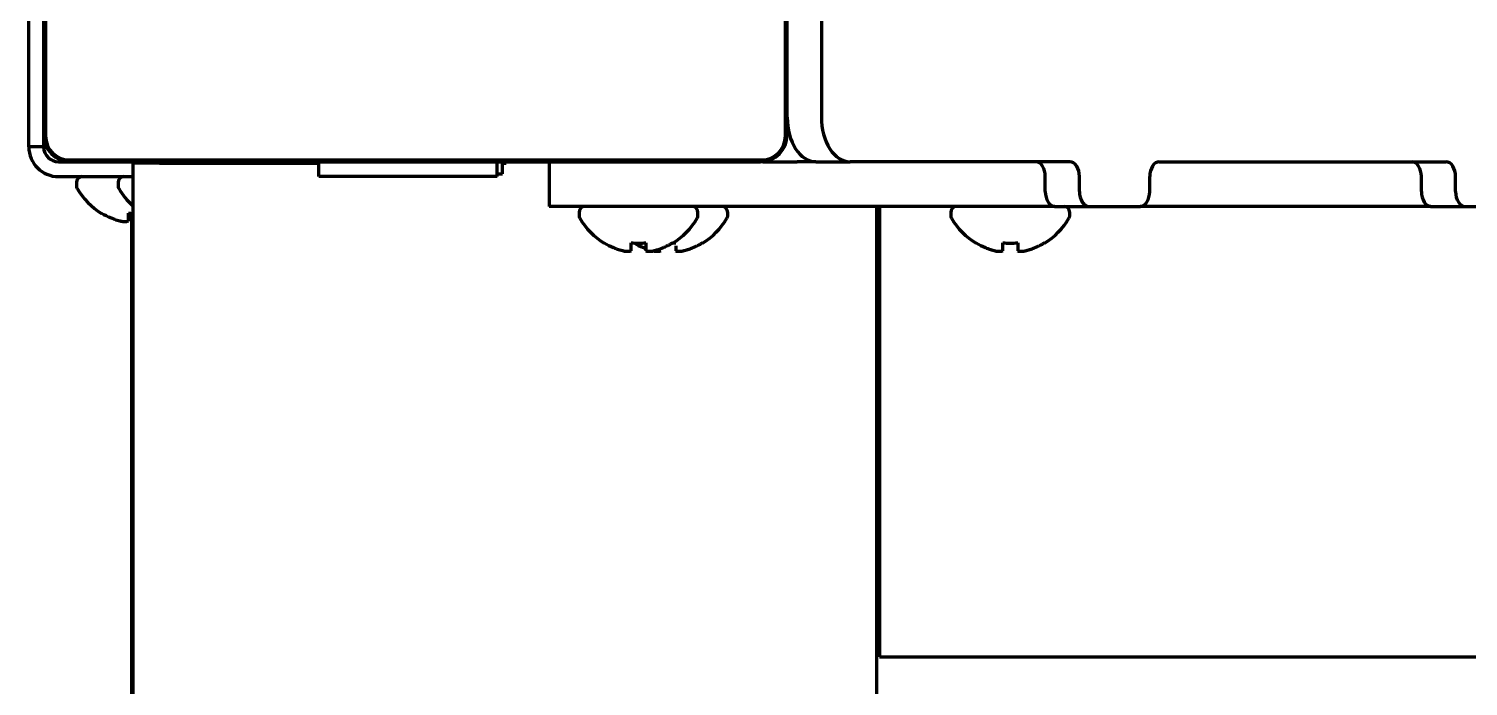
# Model space of a CAD drawing. Header units: inches. Extents: x -2405 to 7588, y 441 to 5654.
# Drawn here: x 2143.8 to 2240.6, y 2349.9 to 2394.1 of the extents above; entities that cross this region are included whole.
import ezdxf

# ---------------------------------------------------------------- set-up
doc = ezdxf.new("R2010")
doc.units = ezdxf.units.IN

msp = doc.modelspace()

# ---------------------------------------------------------------- linework, layer by layer
at = {"linetype": 'Continuous', "lineweight": 70}
for p, q in [((2143.775, 2388.424), (2143.775, 2434.782)), ((2144.775, 2433.328), (2144.775, 2386.928)), ((2144.9, 2433.403), (2144.9, 2386.853)), ((2194.65, 2386.853), (2194.65, 2433.403)), ((2194.775, 2386.928), (2194.775, 2433.328)), ((2197.073, 2412.128), (2197.073, 2388.128)), ((2143.775, 2387.697), (2143.775, 2388.424)), ((2143.775, 2387.128), (2143.775, 2387.697)), ((2143.775, 2386.128), (2143.775, 2387.128)), ((2144.775, 2386.128), (2143.775, 2386.128)), ((2144.775, 2386.928), (2144.775, 2386.128)), ((2145.775, 2385.128), (2157.775, 2385.128)), ((2146.5, 2385.253), (2193.05, 2385.253)), ((2146.575, 2385.128), (2192.975, 2385.128)), ((2149.221, 2385.128), (2149.222, 2385.128)), ((2152.575, 2385.028), (2150.775, 2385.028)), ((2150.775, 2385.028), (2150.775, 2304.578)), ((2152.021, 2385.128), (2152.022, 2385.128)), ((2152.575, 2385.028), (2163.275, 2385.028)), ((2155.529, 2385.128), (2155.529, 2385.128)), ((2159.775, 2385.128), (2157.775, 2385.128)), ((2159.775, 2385.128), (2159.775, 2385.028)), ((2163.275, 2384.128), (2163.275, 2385.128)), ((2175.275, 2384.128), (2175.275, 2385.128)), ((2175.625, 2384.328), (2175.625, 2385.128)), ((2175.625, 2385.028), (2175.875, 2385.028)), ((2175.875, 2385.028), (2175.875, 2385.128)), ((2178.775, 2385.128), (2178.775, 2382.128)), ((2193.136, 2385.128), (2192.975, 2385.128)), ((2193.136, 2385.128), (2195.434, 2385.128)), ((2196.704, 2385.128), (2195.434, 2385.128)), ((2196.703, 2385.128), (2199.002, 2385.128)), ((2213.786, 2385.128), (2199.002, 2385.128)), ((2219.795, 2385.128), (2239.078, 2385.128)), ((2145.775, 2384.128), (2150.775, 2384.128)), ((2175.275, 2384.128), (2163.275, 2384.128)), ((2175.275, 2384.328), (2175.625, 2384.328)), ((2212.13, 2383.128), (2212.13, 2384.128)), ((2214.428, 2383.128), (2214.428, 2384.128)), ((2219.152, 2383.128), (2219.152, 2384.128)), ((2237.423, 2383.128), (2237.423, 2384.128)), ((2239.721, 2383.128), (2239.721, 2384.128)), ((2146.975, 2383.728), (2146.975, 2383.528)), ((2149.775, 2383.728), (2149.775, 2383.528)), ((2181.775, 2382.128), (2178.775, 2382.128)), ((2193.136, 2382.128), (2181.775, 2382.128)), ((2195.434, 2382.128), (2193.136, 2382.128)), ((2212.774, 2382.128), (2195.434, 2382.128)), ((2200.775, 2382.132), (2200.775, 2304.578)), ((2200.975, 2382.128), (2200.975, 2351.828)), ((2212.773, 2382.128), (2215.071, 2382.128)), ((2215.071, 2382.128), (2218.509, 2382.128)), ((2238.065, 2382.128), (2218.51, 2382.128)), ((2238.066, 2382.128), (2240.364, 2382.128)), ((2240.364, 2382.128), (2243.802, 2382.128)), ((2148.675, 2381.65), (2148.675, 2381.683)), ((2150.675, 2381.682), (2150.675, 2304.628)), ((2180.775, 2381.728), (2180.775, 2381.528)), ((2188.775, 2381.528), (2188.775, 2381.728)), ((2190.775, 2381.528), (2190.775, 2381.728)), ((2205.775, 2381.728), (2205.775, 2381.528)), ((2213.775, 2381.528), (2213.775, 2381.728)), ((2182.475, 2379.65), (2182.475, 2379.683)), ((2187.075, 2379.683), (2187.075, 2379.65)), ((2187.077, 2379.662), (2187.275, 2379.683)), ((2189.075, 2379.683), (2189.075, 2379.65)), ((2207.475, 2379.65), (2207.475, 2379.683)), ((2212.075, 2379.683), (2212.075, 2379.65)), ((2200.975, 2351.828), (2202.575, 2351.828)), ((2202.575, 2351.828), (2299.075, 2351.828))]:
    msp.add_line(p, q, dxfattribs=at)
for centre, radius, start, end in [((2145.775, 2386.128), 2, 180, 270), ((2146.575, 2386.928), 1.8, 180, 270), ((2145.775, 2386.128), 1, 180, 270), ((2146.5, 2386.853), 1.6, 180, 270), ((2192.975, 2386.928), 1.8, 270, 0), ((2193.05, 2386.853), 1.6, 270, 0), ((2147.375, 2383.728), 0.4, 90, 180), ((2150.175, 2383.728), 0.4, 90, 180), ((2147.375, 2383.528), 0.4, 180, 210.30118), ((2151.174, 2385.748), 4.8, 210.30118, 238.62729), ((2150.175, 2383.528), 0.4, 180, 210.30118), ((2153.974, 2385.748), 4.8, 210.30118, 228.20682), ((2181.175, 2381.728), 0.4, 90, 180), ((2188.375, 2381.728), 0.4, 0, 90), ((2190.375, 2381.728), 0.4, 0, 90), ((2206.175, 2381.728), 0.4, 90, 180), ((2213.375, 2381.728), 0.4, 0, 90), ((2181.175, 2381.528), 0.4, 180, 210.30118), ((2184.974, 2383.748), 4.8, 210.30118, 238.62729), ((2184.576, 2383.748), 4.8, 301.37271, 329.69882), ((2188.375, 2381.528), 0.4, 329.69882, 0), ((2186.576, 2383.748), 4.8, 301.37271, 329.69882), ((2190.375, 2381.528), 0.4, 329.69882, 0), ((2206.175, 2381.528), 0.4, 180, 210.30118), ((2209.974, 2383.748), 4.8, 210.30118, 238.62729), ((2209.576, 2383.748), 4.8, 301.37271, 329.69882), ((2213.375, 2381.528), 0.4, 329.69882, 0)]:
    msp.add_arc(centre, radius, start, end, dxfattribs=at)
for centre, major_axis, start_param, end_param in [((2196.703, 2388.128), (0, -3), 4.712389, 6.283185), ((2199.002, 2388.128), (0, 3), 1.570796, 3.141593), ((2211.488, 2384.128), (0, 1), 4.712389, 6.283185), ((2213.786, 2384.128), (0, -1), 1.570796, 3.141593), ((2219.795, 2384.128), (0, -1), 3.141593, 4.712389), ((2236.78, 2384.128), (0, 1), 4.712389, 6.283185), ((2239.078, 2384.128), (0, -1), 1.570796, 3.141593), ((2212.773, 2383.128), (0, -1), 4.712389, 6.283185), ((2215.071, 2383.128), (0, 1), 1.570796, 3.141593), ((2218.509, 2383.128), (0, 1), 3.141593, 4.712389), ((2238.066, 2383.128), (0, -1), 4.712389, 6.283185), ((2240.364, 2383.128), (0, 1), 1.570796, 3.141593)]:
    msp.add_ellipse(centre, major_axis=major_axis, ratio=0.642788, start_param=start_param, end_param=end_param, dxfattribs=at)
for points, knots in [([(2148.675, 2381.683), (2148.878, 2381.558), (2149.088, 2381.451), (2149.413, 2381.313), (2149.523, 2381.271), (2149.746, 2381.195), (2149.86, 2381.162), (2149.975, 2381.132)], [0, 0, 0, 0, 0.5, 0.5, 0.75, 0.75, 1, 1, 1, 1]), ([(2182.475, 2379.683), (2182.678, 2379.558), (2182.888, 2379.451), (2183.213, 2379.313), (2183.323, 2379.271), (2183.546, 2379.195), (2183.66, 2379.162), (2183.775, 2379.132)], [0, 0, 0, 0, 0.5, 0.5, 0.75, 0.75, 1, 1, 1, 1]), ([(2184.475, 2379.683), (2184.678, 2379.558), (2184.888, 2379.451), (2185.155, 2379.337), (2185.206, 2379.317), (2185.257, 2379.297)], [0, 0, 0, 0, 0.810886, 0.810886, 1, 1, 1, 1]), ([(2185.275, 2379.683), (2185.275, 2379.558), (2185.275, 2379.451), (2185.275, 2379.313), (2185.275, 2379.271), (2185.275, 2379.195), (2185.275, 2379.162), (2185.275, 2379.132)], [0, 0, 0, 0, 0.5, 0.5, 0.75, 0.75, 1, 1, 1, 1]), ([(2187.275, 2379.482), (2187.275, 2379.438), (2187.275, 2379.397), (2187.275, 2379.313), (2187.275, 2379.271), (2187.275, 2379.195), (2187.275, 2379.162), (2187.275, 2379.132)], [0, 0, 0, 0, 0.293661, 0.293661, 0.64683, 0.64683, 1, 1, 1, 1]), ([(2207.475, 2379.683), (2207.678, 2379.558), (2207.888, 2379.451), (2208.213, 2379.313), (2208.323, 2379.271), (2208.546, 2379.195), (2208.66, 2379.162), (2208.775, 2379.132)], [0, 0, 0, 0, 0.5, 0.5, 0.75, 0.75, 1, 1, 1, 1]), ([(2210.275, 2379.683), (2210.275, 2379.558), (2210.275, 2379.451), (2210.275, 2379.313), (2210.275, 2379.271), (2210.275, 2379.195), (2210.275, 2379.162), (2210.275, 2379.132)], [0, 0, 0, 0, 0.5, 0.5, 0.75, 0.75, 1, 1, 1, 1])]:
    msp.add_open_spline(points, degree=3, knots=knots, dxfattribs=at)
for points in [[(2150.475, 2381.132), (2150.475, 2381.146), (2150.475, 2381.176), (2150.475, 2381.226), (2150.475, 2381.283), (2150.475, 2381.344), (2150.475, 2381.41), (2150.475, 2381.485), (2150.475, 2381.572), (2150.475, 2381.644), (2150.475, 2381.683)], [(2150.475, 2381.683), (2150.575, 2381.67), (2150.674, 2381.66), (2150.774, 2381.655)], [(2149.975, 2381.132), (2149.999, 2381.129), (2150.046, 2381.124), (2150.118, 2381.119), (2150.189, 2381.116), (2150.261, 2381.116), (2150.332, 2381.119), (2150.404, 2381.124), (2150.451, 2381.129), (2150.475, 2381.132)], [(2184.275, 2379.132), (2184.275, 2379.146), (2184.275, 2379.176), (2184.275, 2379.226), (2184.275, 2379.283), (2184.275, 2379.344), (2184.275, 2379.41), (2184.275, 2379.485), (2184.275, 2379.572), (2184.275, 2379.644), (2184.275, 2379.683)], [(2184.275, 2379.683), (2184.442, 2379.661), (2184.775, 2379.639), (2185.108, 2379.661), (2185.275, 2379.683)], [(2185.775, 2379.132), (2185.829, 2379.146), (2185.937, 2379.176), (2186.099, 2379.226), (2186.258, 2379.283), (2186.413, 2379.344), (2186.565, 2379.41), (2186.722, 2379.485), (2186.888, 2379.572), (2187.011, 2379.644), (2187.075, 2379.683)], [(2187.775, 2379.132), (2187.829, 2379.146), (2187.937, 2379.176), (2188.099, 2379.226), (2188.258, 2379.283), (2188.413, 2379.344), (2188.565, 2379.41), (2188.722, 2379.485), (2188.888, 2379.572), (2189.011, 2379.644), (2189.075, 2379.683)], [(2209.275, 2379.132), (2209.275, 2379.146), (2209.275, 2379.176), (2209.275, 2379.226), (2209.275, 2379.283), (2209.275, 2379.344), (2209.275, 2379.41), (2209.275, 2379.485), (2209.275, 2379.572), (2209.275, 2379.644), (2209.275, 2379.683)], [(2209.275, 2379.683), (2209.442, 2379.661), (2209.775, 2379.639), (2210.108, 2379.661), (2210.275, 2379.683)], [(2210.775, 2379.132), (2210.829, 2379.146), (2210.937, 2379.176), (2211.099, 2379.226), (2211.258, 2379.283), (2211.413, 2379.344), (2211.565, 2379.41), (2211.722, 2379.485), (2211.888, 2379.572), (2212.011, 2379.644), (2212.075, 2379.683)], [(2183.775, 2379.132), (2183.799, 2379.129), (2183.846, 2379.124), (2183.918, 2379.119), (2183.989, 2379.116), (2184.061, 2379.116), (2184.132, 2379.119), (2184.204, 2379.124), (2184.251, 2379.129), (2184.275, 2379.132)], [(2185.275, 2379.132), (2185.301, 2379.129), (2185.352, 2379.123), (2185.426, 2379.118), (2185.498, 2379.116), (2185.568, 2379.116), (2185.637, 2379.119), (2185.706, 2379.124), (2185.752, 2379.129), (2185.775, 2379.132)], [(2185.775, 2379.132), (2185.799, 2379.129), (2185.846, 2379.124), (2185.918, 2379.119), (2185.989, 2379.116), (2186.061, 2379.116), (2186.132, 2379.119), (2186.204, 2379.124), (2186.251, 2379.129), (2186.275, 2379.132)], [(2187.275, 2379.132), (2187.301, 2379.129), (2187.352, 2379.123), (2187.426, 2379.118), (2187.498, 2379.116), (2187.568, 2379.116), (2187.637, 2379.119), (2187.706, 2379.124), (2187.752, 2379.129), (2187.775, 2379.132)], [(2208.775, 2379.132), (2208.799, 2379.129), (2208.846, 2379.124), (2208.918, 2379.119), (2208.989, 2379.116), (2209.061, 2379.116), (2209.132, 2379.119), (2209.204, 2379.124), (2209.251, 2379.129), (2209.275, 2379.132)], [(2210.275, 2379.132), (2210.301, 2379.129), (2210.352, 2379.123), (2210.426, 2379.118), (2210.498, 2379.116), (2210.568, 2379.116), (2210.637, 2379.119), (2210.706, 2379.124), (2210.752, 2379.129), (2210.775, 2379.132)]]:
    msp.add_open_spline(points, degree=3, dxfattribs=at)

doc.saveas('drawing.dxf')
